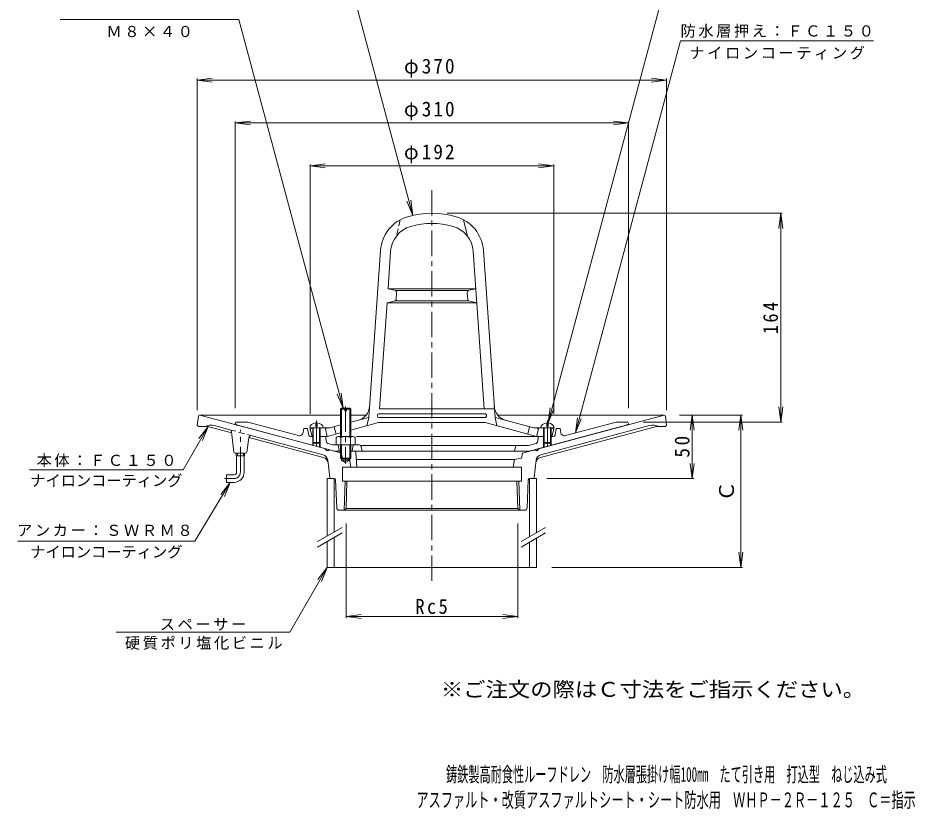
# Model space of a CAD drawing. Units: millimetres, scale not verified, with parts at other scales. Extents: x -385 to 322, y -462 to 512.
# Drawn here: x -385 to 322, y -462 to 162 of the extents above; entities that cross this region are included whole.
import ezdxf
from ezdxf.enums import TextEntityAlignment as Align

# ---------------------------------------------------------------- set-up
doc = ezdxf.new("R2010")
doc.units = ezdxf.units.MM
doc.header["$LTSCALE"] = 4
for name, pattern in [('CHAIN1', [8, 5, -1, 1, -1]), ('DASHED1', [1.8, 1.2, -0.6]), ('DASHED2', [3, 2, -1])]:
    doc.linetypes.add(name, pattern=pattern)
for name, color, linetype, lineweight in [('0-0', 3, 'Continuous', 9), ('0-1', 2, 'Continuous', 9), ('0-2', 6, 'Continuous', 5), ('0-3', 4, 'Continuous', 9), ('0-4', 7, 'Continuous', 9), ('0-5', 7, 'Continuous', 9), ('0-A', 2, 'Continuous', 9), ('0-F', 7, 'Continuous', 9)]:
    doc.layers.add(name, color=color, linetype=linetype, lineweight=lineweight)
doc.layers.add('F-4', color=2, linetype='Continuous')
doc.layers.add('F-5', color=2, linetype='Continuous')
doc.styles.add('ＭＳ ゴシック', font='')
doc.styles.get('ＭＳ ゴシック').set_extended_font_data('MS Gothic')

msp = doc.modelspace()

# ---------------------------------------------------------------- linework, layer by layer
at = {"layer": '0-0', "linetype": 'CHAIN1'}
for p, q in [((-58.998, 26.06), (-58.998, -283.569)), ((-209.998, -196.303), (-209.998, -162.94))]:
    msp.add_line(p, q, dxfattribs=at)
at = {"layer": '0-0'}
for p, q in [((-243.108, -152.179), (-243.998, -159.303)), ((-242.115, -151.303), (-130.998, -151.303)), ((-241.998, -151.303), (-135.634, -179.803)), ((-122.998, -151.303), (-110.808, -151.303)), ((-7.188, -151.303), (124.119, -151.303)), ((124.002, -151.303), (12.502, -181.179)), ((125.111, -152.179), (126.002, -159.303)), ((-243.998, -159.303), (-242.998, -160.303)), ((-242.998, -160.303), (-235.456, -160.303)), ((-237.011, -159.886), (-216.763, -165.311)), ((-218.318, -162.824), (-230.384, -159.591)), ((119.015, -159.886), (26.559, -184.659)), ((26.798, -182.525), (112.388, -159.591)), ((125.002, -160.303), (117.459, -160.303)), ((126.002, -159.303), (125.002, -160.303)), ((-215.096, -180.412), (-216.848, -164.537)), ((-204.878, -180.441), (-203.31, -169.171)), ((-203.261, -168.929), (-144.555, -184.659)), ((-144.794, -182.525), (-200.812, -167.515)), ((-205.869, -181.303), (-214.102, -181.303)), ((-142.688, -178.645), (-142.981, -178.137)), ((-142.081, -179.111), (-141.432, -179.284)), ((-140.674, -179.185), (-140.166, -178.892)), ((-130.322, -179.803), (-135.634, -179.803)), ((-119.927, -179.803), (-123.675, -179.803)), ((-118.93, -180.729), (-118.072, -192.303)), ((12.502, -181.179), (11.502, -185.303)), ((22.678, -179.185), (22.17, -178.892)), ((24.085, -179.111), (23.436, -179.284)), ((24.692, -178.645), (24.985, -178.137)), ((-141.119, -186.799), (-139.597, -200.414)), ((-130.322, -186.803), (-130.322, -185.803)), ((-130.322, -186.803), (-123.675, -186.803)), ((-130.322, -186.803), (-126.998, -188.721)), ((-123.675, -186.803), (-126.998, -188.721)), ((-123.675, -186.803), (-123.675, -185.803)), ((5.002, -192.303), (6.002, -186.303)), ((23.123, -186.799), (21.601, -200.414)), ((-129.498, -192.303), (-129.498, -203.303)), ((-129.498, -192.303), (11.502, -192.303)), ((11.502, -192.303), (11.502, -203.303)), ((-138.604, -201.303), (-135.959, -201.303)), ((-134.96, -202.263), (-134.075, -224.383)), ((-129.498, -203.303), (11.502, -203.303)), ((-128.213, -226.303), (-127.494, -203.303)), ((-126.686, -224.776), (-126.015, -203.303)), ((8.69, -224.776), (8.019, -203.303)), ((10.217, -226.303), (9.498, -203.303)), ((16.963, -202.263), (16.079, -224.383)), ((20.607, -201.303), (17.963, -201.303)), ((-128.213, -226.303), (-126.686, -224.776)), ((-126.686, -224.776), (8.69, -224.776)), ((10.217, -226.303), (8.69, -224.776)), ((14.051, -226.303), (-132.076, -226.303))]:
    msp.add_line(p, q, dxfattribs=at)
at = {"layer": '0-0', "linetype": 'DASHED1'}
msp.add_line((-218.318, -162.824), (-200.812, -167.515), dxfattribs=at)
at = {"layer": '0-0', "linetype": 'DASHED2'}
for p, q in [((-123.998, -186.303), (-129.498, -185.303)), ((-122.998, -192.303), (-123.998, -186.303)), ((6.002, -186.303), (0.52, -186.303))]:
    msp.add_line(p, q, dxfattribs=at)
msp.add_lwpolyline([(-135.634, -179.803), (-130.498, -181.179), (-129.498, -185.303)], dxfattribs=at)
at = {"layer": '0-0'}
msp.add_lwpolyline([(-118.517, -186.303), (6.002, -186.303), (11.502, -185.303)], dxfattribs=at)
for centre, radius, start, end in [((-242.115, -152.303), 1, 90, 172.87497), ((124.119, -152.303), 1, 7.125, 89.99998), ((-233.231, -170.216), 11, 75, 115.6803), ((115.235, -170.216), 11, 64.3197, 105), ((-218.836, -164.756), 2, 6.29668, 74.99969), ((-201.329, -169.447), 2, 74.99969, 172.07846), ((-214.102, -180.303), 1, 186.29668, 270), ((-205.869, -180.303), 1, 270, 352.07846), ((-146.088, -187.354), 5, 6.37718, 75), ((-143.847, -178.637), 1, 29.99998, 74.99947), ((-141.822, -178.145), 1, 209.99875, 255.00768), ((-141.174, -178.319), 1, 255.00769, 299.99805), ((-139.666, -179.758), 1, 74.99635, 119.99487), ((-119.927, -180.803), 1, 4.23788, 89.99998), ((21.67, -179.758), 1, 60.00513, 105.00365), ((23.178, -178.319), 1, 240.00195, 284.99231), ((28.092, -187.354), 5, 105, 173.62282), ((23.826, -178.145), 1, 284.99231, 330.00124), ((25.851, -178.637), 1, 105.00052, 149.99998), ((-145.85, -189.489), 5, 6.37718, 75), ((27.853, -189.489), 5, 105, 173.62282), ((-138.604, -200.303), 1, 186.37718, 270), ((-135.959, -202.303), 1, 2.29061, 90), ((17.963, -202.303), 1, 90, 177.70939), ((20.607, -200.303), 1, 270, 353.62282), ((-132.076, -224.303), 2, 182.29061, 270), ((14.08, -224.303), 2, 270, 357.70939)]:
    msp.add_arc(centre, radius, start, end, dxfattribs=at)
at = {"layer": '0-1', "linetype": 'CHAIN1'}
msp.add_line((-126.998, -144.447), (-126.998, -189.303), dxfattribs=at)
at = {"layer": '0-1'}
for p, q in [((-213.498, -156.77), (-213.998, -157.77)), ((-213.498, -156.77), (-204.207, -156.77)), ((-212.097, -159.315), (-135.757, -179.77)), ((-164.237, -167.48), (-204.207, -156.77)), ((-160.494, -165.033), (-159.998, -161.77)), ((-156.998, -161.77), (-159.998, -161.77)), ((-156.015, -167.045), (-156.998, -161.77)), ((94.101, -159.315), (17.761, -179.77)), ((38.019, -167.045), (39.002, -161.77)), ((39.002, -161.77), (42.002, -161.77)), ((42.498, -165.033), (42.002, -161.77)), ((46.24, -167.48), (86.211, -156.77)), ((95.502, -156.77), (86.211, -156.77)), ((95.502, -156.77), (96.002, -157.77)), ((-154.541, -168.27), (-152.498, -168.27)), ((-147.498, -168.27), (-142.998, -168.27)), ((-142.176, -172.518), (-142.998, -168.27)), ((24.18, -172.518), (25.002, -168.27)), ((29.502, -168.27), (25.002, -168.27)), ((36.544, -168.27), (34.502, -168.27)), ((-152.998, -172.154), (-152.998, -175.067)), ((-152.498, -172.654), (-152.498, -175.201)), ((-147.498, -172.654), (-147.498, -176.541)), ((-146.998, -172.154), (-146.998, -176.675)), ((-141.092, -173.682), (-137.03, -174.77)), ((-116.228, -174.77), (-137.03, -174.77)), ((-132.998, -174.77), (-131.998, -179.77)), ((-120.998, -174.77), (-121.998, -179.77)), ((-114.757, -175.976), (-113.998, -179.77)), ((7.002, -175.27), (6.002, -179.77)), ((29.002, -172.154), (29.002, -176.675)), ((29.502, -172.654), (29.502, -176.541)), ((34.502, -172.654), (34.502, -175.201)), ((35.002, -172.154), (35.002, -175.067)), ((-130.998, -179.77), (-135.757, -179.77)), ((-122.998, -179.77), (17.761, -179.77))]:
    msp.add_line(p, q, dxfattribs=at)
msp.add_lwpolyline([(23.096, -173.682), (17.168, -175.27), (-115.11, -175.27)], dxfattribs=at)
for centre, radius, start, end in [((-211.321, -156.417), 3, 206.8103, 255), ((93.324, -156.417), 3, 284.99998, 333.18968), ((-163.46, -164.582), 3, 255, 351.35507), ((-154.541, -166.77), 1.5, 190.55322, 270), ((36.544, -166.77), 1.5, 270, 349.44675), ((45.464, -164.582), 3, 188.64491, 284.99998), ((-140.704, -172.233), 1.5, 190.94958, 254.99997), ((-116.228, -176.27), 1.5, 11.31021, 90), ((22.707, -172.233), 1.5, 284.99998, 349.05038)]:
    msp.add_arc(centre, radius, start, end, dxfattribs=at)
at = {"layer": '0-2', "linetype": 'DASHED1'}
msp.add_line((-83.998, 2.585), (-86.998, -10.262), dxfattribs=at)
at = {"layer": '0-2'}
for p, q in [((-33.998, 2.585), (-30.998, -10.262)), ((-108.728, -153.087), (-99.537, -21.647)), ((-93.621, -51.728), (-91.556, -22.205)), ((-17.767, -146.228), (-26.44, -22.205)), ((-9.268, -153.087), (-18.459, -21.647)), ((-93.621, -51.728), (-24.375, -51.728)), ((-88.4, -52.861), (-93.621, -51.728)), ((-87.608, -53.228), (-30.388, -53.228)), ((-87.163, -59.722), (-86.829, -54.955)), ((-30.834, -59.722), (-31.167, -54.955)), ((-29.596, -52.861), (-24.375, -51.728)), ((-100.229, -146.228), (-94.39, -62.728)), ((-88.746, -61.539), (-94.39, -62.728)), ((-23.606, -62.728), (-94.39, -62.728)), ((-29.975, -61.228), (-88.021, -61.228)), ((-29.251, -61.539), (-23.606, -62.728)), ((-100.229, -146.228), (-9.628, -146.228)), ((-108.728, -153.087), (-122.998, -156.911)), ((-108.728, -153.087), (-110.228, -159.701)), ((-100.509, -150.228), (-17.488, -150.228)), ((-100.509, -153.228), (-17.488, -153.228)), ((-9.268, -153.087), (-7.768, -159.701)), ((-9.268, -153.087), (21.27, -161.27)), ((-154.998, -162.27), (-153.998, -161.27)), ((-154.998, -162.27), (-153.498, -168.27)), ((-139.266, -161.27), (-153.998, -161.27)), ((-142.998, -162.27), (-141.998, -161.27)), ((-142.998, -162.27), (-141.498, -168.27)), ((-130.998, -159.055), (-139.266, -161.27)), ((-135.998, -160.394), (-134.498, -166.204)), ((-100.998, -157.228), (-122.998, -163.123)), ((-100.998, -157.228), (-16.998, -157.228)), ((-16.998, -157.228), (20.502, -167.276)), ((18.002, -160.394), (16.502, -166.204)), ((21.27, -161.27), (36.002, -161.27)), ((25.002, -162.27), (23.502, -168.27)), ((25.002, -162.27), (24.002, -161.27)), ((37.002, -162.27), (35.502, -168.27)), ((37.002, -162.27), (36.002, -161.27)), ((-144.273, -168.27), (-141.498, -168.27)), ((-138.498, -167.276), (-141.498, -168.27)), ((-130.998, -165.266), (-138.498, -167.276)), ((-118.45, -168.27), (26.277, -168.27)), ((20.502, -167.276), (23.502, -168.27))]:
    msp.add_line(p, q, dxfattribs=at)
for centre, radius, start, end in [((-58.998, -60.228), 68, 73.78406, 106.21594), ((-69.61, -23.74), 30, 106.21596, 175.99994), ((-48.386, -23.74), 30, 4.00006, 73.78404), ((-69.61, -23.74), 22, 106.21596, 175.99994), ((-58.998, -60.228), 60, 73.78406, 106.21594), ((-48.386, -23.74), 22, 4.00006, 73.78404), ((-88.824, -54.815), 2, 355.99968, 77.75664), ((-29.172, -54.815), 2, 102.24336, 184.00032), ((-89.158, -59.582), 2, 281.89342, 355.99968), ((-28.838, -59.582), 2, 184.00031, 258.10657), ((-120.102, -143.712), 12, 285.00021, 355.99992), ((2.106, -143.712), 12, 183.99985, 254.99985), ((-100.509, -151.728), 1.5, 90, 270), ((-17.488, -151.728), 1.5, 270, 90)]:
    msp.add_arc(centre, radius, start, end, dxfattribs=at)
at = {"layer": '0-3'}
for p, q in [((-141.498, -201.303), (-141.498, -246.482)), ((-141.498, -201.303), (-135.998, -201.303)), ((-135.998, -243.306), (-135.998, -201.303)), ((18.002, -247.025), (18.002, -201.303)), ((23.502, -201.303), (18.002, -201.303)), ((23.502, -201.303), (23.502, -243.85)), ((-141.498, -250.889), (-141.498, -271.303)), ((-135.998, -247.714), (-135.998, -271.303)), ((18.002, -251.433), (18.002, -271.303)), ((23.502, -248.257), (23.502, -271.303)), ((-141.498, -271.303), (23.502, -271.303))]:
    msp.add_line(p, q, dxfattribs=at)
at = {"layer": '0-3', "color": 7}
for p, q in [((-149.116, -250.88), (-129.804, -239.73)), ((11.325, -250.88), (30.637, -239.73)), ((-149.116, -255.287), (-129.804, -244.138)), ((11.325, -255.287), (30.637, -244.138))]:
    msp.add_line(p, q, dxfattribs=at)
at = {"layer": '0-4'}
for p, q in [((146.171, -151.303), (144.604, -163.2)), ((146.171, -151.303), (146.171, -201.303)), ((146.171, -151.303), (147.737, -163.2)), ((146.171, -201.303), (144.604, -189.405)), ((146.171, -201.303), (147.737, -189.405)), ((147.371, -201.303), (31.502, -201.303))]:
    msp.add_line(p, q, dxfattribs=at)
at = {"layer": '0-5', "color": 3}
for p, q in [((-213.173, -183.303), (-213.173, -181.303)), ((-206.823, -183.303), (-213.173, -183.303)), ((-212.998, -196.303), (-212.998, -183.303)), ((-212.358, -183.303), (-212.358, -181.303)), ((-207.638, -183.303), (-207.638, -181.303)), ((-206.998, -196.303), (-206.998, -183.303)), ((-206.823, -183.303), (-206.823, -181.303)), ((-214.998, -204.303), (-220.998, -204.303))]:
    msp.add_line(p, q, dxfattribs=at)
at = {"layer": '0-5', "color": 3, "linetype": 'CHAIN1'}
msp.add_line((-214.998, -201.303), (-222.386, -201.303), dxfattribs=at)
at = {"layer": '0-5', "color": 3}
msp.add_lwpolyline([(-214.998, -198.303), (-220.998, -198.303), (-220.998, -204.303)], dxfattribs=at)
for radius in [2, 8]:
    msp.add_arc((-214.998, -196.303), radius, 270, 0, dxfattribs=at)
at = {"layer": '0-5', "color": 3, "linetype": 'CHAIN1'}
msp.add_arc((-214.998, -196.303), 5, 270, 0, dxfattribs=at)
at = {"layer": '0-A'}
for p, q in [((-130.998, -146.479), (-130.322, -145.803)), ((-130.998, -146.479), (-130.998, -168.27)), ((-127.748, -146.479), (-130.998, -146.479)), ((-130.322, -168.27), (-130.322, -145.803)), ((-130.322, -145.803), (-127.748, -145.803)), ((-127.748, -147.803), (-127.748, -145.803)), ((-126.248, -147.803), (-127.748, -147.803)), ((-126.248, -147.803), (-126.248, -145.803)), ((-126.248, -145.803), (-123.675, -145.803)), ((-122.998, -146.479), (-126.248, -146.479)), ((-123.675, -145.803), (-122.998, -146.479)), ((-123.675, -145.803), (-123.675, -168.27)), ((-122.998, -146.479), (-122.998, -168.27)), ((-153.998, -161.27), (-155.248, -161.27)), ((-152.998, -161.27), (-152.998, -172.77)), ((-152.498, -161.27), (-152.498, -173.27)), ((-150.498, -157.388), (-150.498, -160.27)), ((-149.498, -160.27), (-150.498, -160.27)), ((-149.498, -157.388), (-149.498, -160.27)), ((-147.498, -161.27), (-147.498, -173.27)), ((-146.998, -161.27), (-146.998, -172.77)), ((29.002, -161.27), (29.002, -172.77)), ((29.502, -161.27), (29.502, -173.27)), ((31.502, -157.388), (31.502, -160.27)), ((31.502, -160.27), (32.502, -160.27)), ((32.502, -157.388), (32.502, -160.27)), ((34.502, -161.27), (34.502, -173.27)), ((35.002, -161.27), (35.002, -172.77)), ((36.002, -161.27), (37.252, -161.27)), ((-134.498, -168.992), (-134.498, -174.77)), ((-132.622, -168.27), (-121.374, -168.27)), ((-130.745, -168.992), (-130.745, -174.77)), ((-123.251, -168.992), (-123.251, -174.77)), ((-119.498, -168.992), (-119.498, -174.77)), ((-146.998, -172.77), (-152.998, -172.77)), ((-152.998, -172.77), (-152.498, -173.27)), ((-147.498, -173.27), (-152.498, -173.27)), ((-146.998, -172.77), (-147.498, -173.27)), ((-130.998, -174.77), (-130.998, -185.126)), ((-130.322, -185.803), (-130.322, -174.77)), ((-123.675, -174.77), (-123.675, -185.803)), ((-122.998, -174.77), (-122.998, -185.126)), ((29.002, -172.77), (35.002, -172.77)), ((29.002, -172.77), (29.502, -173.27)), ((29.502, -173.27), (34.502, -173.27)), ((35.002, -172.77), (34.502, -173.27))]:
    msp.add_line(p, q, dxfattribs=at)
at = {"layer": '0-A', "linetype": 'CHAIN1'}
for p, q in [((-149.998, -155.588), (-149.998, -175.871)), ((32.002, -155.588), (32.002, -175.871))]:
    msp.add_line(p, q, dxfattribs=at)
at = {"layer": '0-A'}
msp.add_lwpolyline([(-122.998, -185.126), (-130.998, -185.126), (-130.322, -185.803), (-123.675, -185.803)], close=True, dxfattribs=at)
for centre, radius, start, end in [((-132.622, -171.07), 2.8, 47.92557, 132.07463), ((-126.998, -178.359), 10.089, 68.19786, 111.80214), ((-121.374, -171.07), 2.8, 47.9257, 132.07426)]:
    msp.add_arc(centre, radius, start, end, dxfattribs=at)
for centre, major_axis, start_param, end_param in [((-149.998, -161.27), (-5.25, 0), 4.807777, 6.2831853), ((-149.998, -161.27), (-5.25, 0), 3.1415927, 4.6170009), ((32.002, -161.27), (5.25, 0), 1.6661844, 3.1415927), ((32.002, -161.27), (5.25, 0), 6.2831853, 7.7585936)]:
    msp.add_ellipse(centre, major_axis=major_axis, ratio=0.7428, start_param=start_param, end_param=end_param, dxfattribs=at)
at = {"layer": '0-F'}
for p, q in [((-74.091, 6.076), (-135.859, 236.599)), ((-211.094, 160.447), (-351.947, 160.447)), ((-129.035, -145.803), (-211.094, 160.447)), ((54.16, -165.358), (136.921, 143.511)), ((136.921, 143.511), (288.944, 143.511)), ((-243.998, 112.654), (-232.101, 114.221)), ((-243.998, -147.303), (-243.998, 113.854)), ((126.002, 112.654), (114.105, 114.221)), ((126.002, -147.303), (126.002, 113.854)), ((-243.998, 112.654), (126.002, 112.654)), ((-243.998, 112.654), (-232.101, 111.088)), ((126.002, 112.654), (114.105, 111.088)), ((-213.998, 78.879), (-202.101, 80.446)), ((-213.998, -145.77), (-213.998, 80.079)), ((-213.998, 78.879), (96.002, 78.879)), ((-213.998, 78.879), (-202.101, 77.313)), ((96.002, 78.879), (84.104, 80.446)), ((96.002, 78.879), (84.104, 77.313)), ((96.002, -145.77), (96.002, 80.079)), ((-154.998, 45.104), (-143.101, 46.671)), ((-154.998, -150.27), (-154.998, 46.304)), ((-154.998, 45.104), (37.002, 45.104)), ((-154.998, 45.104), (-143.101, 43.538)), ((37.002, 45.104), (25.105, 46.671)), ((37.002, 45.104), (25.105, 43.538)), ((37.002, -150.27), (37.002, 46.304)), ((-74.091, 6.076), (-78.683, 17.163)), ((-74.091, 6.076), (-75.657, 17.974)), ((-46.998, 7.772), (217.12, 7.772)), ((215.92, 7.772), (214.354, -4.125)), ((215.92, -156.77), (215.92, 7.772)), ((215.92, 7.772), (217.486, -4.125)), ((-129.035, -145.803), (-130.601, -133.905)), ((-129.035, -145.803), (-133.627, -134.716)), ((32.502, -157.388), (34.068, -145.491)), ((32.502, -157.388), (37.094, -146.301)), ((215.92, -156.77), (214.354, -144.873)), ((215.92, -156.77), (217.486, -144.873)), ((54.16, -165.358), (55.726, -153.461)), ((54.16, -165.358), (58.752, -154.272)), ((136.119, -151.303), (185.774, -151.303)), ((184.574, -151.303), (183.008, -163.2)), ((184.574, -271.303), (184.574, -151.303)), ((184.574, -151.303), (186.14, -163.2)), ((-235.363, -160.303), (-254.993, -194.303)), ((-235.363, -160.303), (-242.668, -169.823)), ((-235.363, -160.303), (-239.955, -171.389)), ((107.502, -156.77), (217.12, -156.77)), ((-254.993, -194.303), (-376.232, -194.303)), ((-217.998, -204.303), (-245.972, -250.649)), ((-217.998, -204.303), (-225.303, -213.823)), ((-217.998, -204.303), (-222.59, -215.389)), ((-126.686, -236.776), (-126.686, -311.282)), ((8.69, -236.776), (8.69, -311.282)), ((-245.972, -250.649), (-385.303, -250.649)), ((184.574, -271.303), (183.008, -259.405)), ((184.574, -271.303), (186.14, -259.405)), ((-141.498, -271.303), (-148.803, -280.823)), ((-141.498, -271.303), (-146.09, -282.389)), ((35.502, -271.303), (185.774, -271.303)), ((-126.686, -310.082), (-114.789, -308.515)), ((-126.686, -310.082), (8.69, -310.082)), ((-126.686, -310.082), (-114.789, -311.648)), ((8.69, -310.082), (-3.207, -308.515)), ((8.69, -310.082), (-3.207, -311.648))]:
    msp.add_line(p, q, dxfattribs=at)
for points in [[(32.502, -157.388), (127.407, 196.801), (278.978, 196.801)], [(-141.498, -271.303), (-170.965, -322.341), (-307.98, -322.341)]]:
    msp.add_lwpolyline(points, dxfattribs=at)

# ---------------------------------------------------------------- texts
at = {"layer": '0-4', "color": 2, "insert": (144.171, -184.803), "char_height": 11.73, "attachment_point": 7, "rotation": 90, "style": 'ＭＳ ゴシック'}
msp.add_mtext('\\T1.27;\\W0.95;50', dxfattribs=at)
at = {"layer": '0-5', "style": 'ＭＳ ゴシック'}
for p in [(-375.613, -209.845), (-375.637, -266.081)]:
    msp.add_text('ナイロンコーティング', height=8.798, dxfattribs=at).set_placement(p, align=Align.BOTTOM_LEFT)
at = {"layer": '0-5', "char_height": 8.798, "attachment_point": 7, "style": 'ＭＳ ゴシック'}
for s, insert in [('\\T1.17;防水層押え：ＦＣ１５０', (136.944, 146.031)), ('\\T1.17;Ｍ８×４０', (-315.521, 146.433)), ('\\T1.17;ナイロンコーティング', (143.932, 128.777)), ('\\T1.17;本体：ＦＣ１５０', (-370.613, -192.286)), ('\\T1.17;アンカー：ＳＷＲＭ８', (-385.964, -246.912)), ('\\T1.17;スペーサー', (-273.472, -321.032)), ('\\T1.17;硬質ポリ塩化ビニル', (-300.98, -336.206))]:
    msp.add_mtext(s, dxfattribs=dict(at, insert=insert))
at = {"layer": '0-F', "color": 2, "style": 'ＭＳ ゴシック'}
msp.add_text('Ｃ', height=11.73, rotation=90, dxfattribs=at).set_placement((182.574, -219.303), align=Align.BOTTOM_LEFT)
at = {"layer": '0-F', "color": 2, "char_height": 11.73, "attachment_point": 7, "style": 'ＭＳ ゴシック'}
for s, insert in [('\\T1.21;\\W0.95;φ370', (-80.998, 114.654)), ('\\T1.21;\\W0.95;φ310', (-80.998, 80.879)), ('\\T1.21;\\W0.95;φ192', (-80.998, 47.104)), ('\\T1.27;\\W0.9;Rc5', (-71.998, -308.082))]:
    msp.add_mtext(s, dxfattribs=dict(at, insert=insert))
at = {"layer": '0-F', "color": 2, "insert": (213.92, -87.499), "char_height": 11.73, "attachment_point": 7, "rotation": 90, "style": 'ＭＳ ゴシック'}
msp.add_mtext('\\T1.27;\\W0.9;164', dxfattribs=at)
at = {"layer": 'F-4', "style": 'ＭＳ ゴシック'}
for s, width, p in [('鋳鉄製高耐食性ルーフドレン\u3000防水層張掛け幅100mm\u3000たて引き用\u3000打込型\u3000ねじ込み式', 0.55, (-47.903, -443.74)), ('アスファルト・改質アスファルトシート・シート防水用\u3000ＷＨＰ－２Ｒ－１２５\u3000Ｃ＝指示', 0.6, (-71.234, -463.841))]:
    msp.add_text(s, height=11.73, dxfattribs=dict(at, width=width)).set_placement(p, align=Align.BOTTOM_LEFT)
at = {"layer": 'F-5', "style": 'ＭＳ ゴシック', "width": 1.1}
msp.add_text('※ご注文の際はＣ寸法をご指示ください。', height=11.73, dxfattribs=at).set_placement((-51.953, -376.789), align=Align.BOTTOM_LEFT)

doc.saveas('drawing.dxf')
